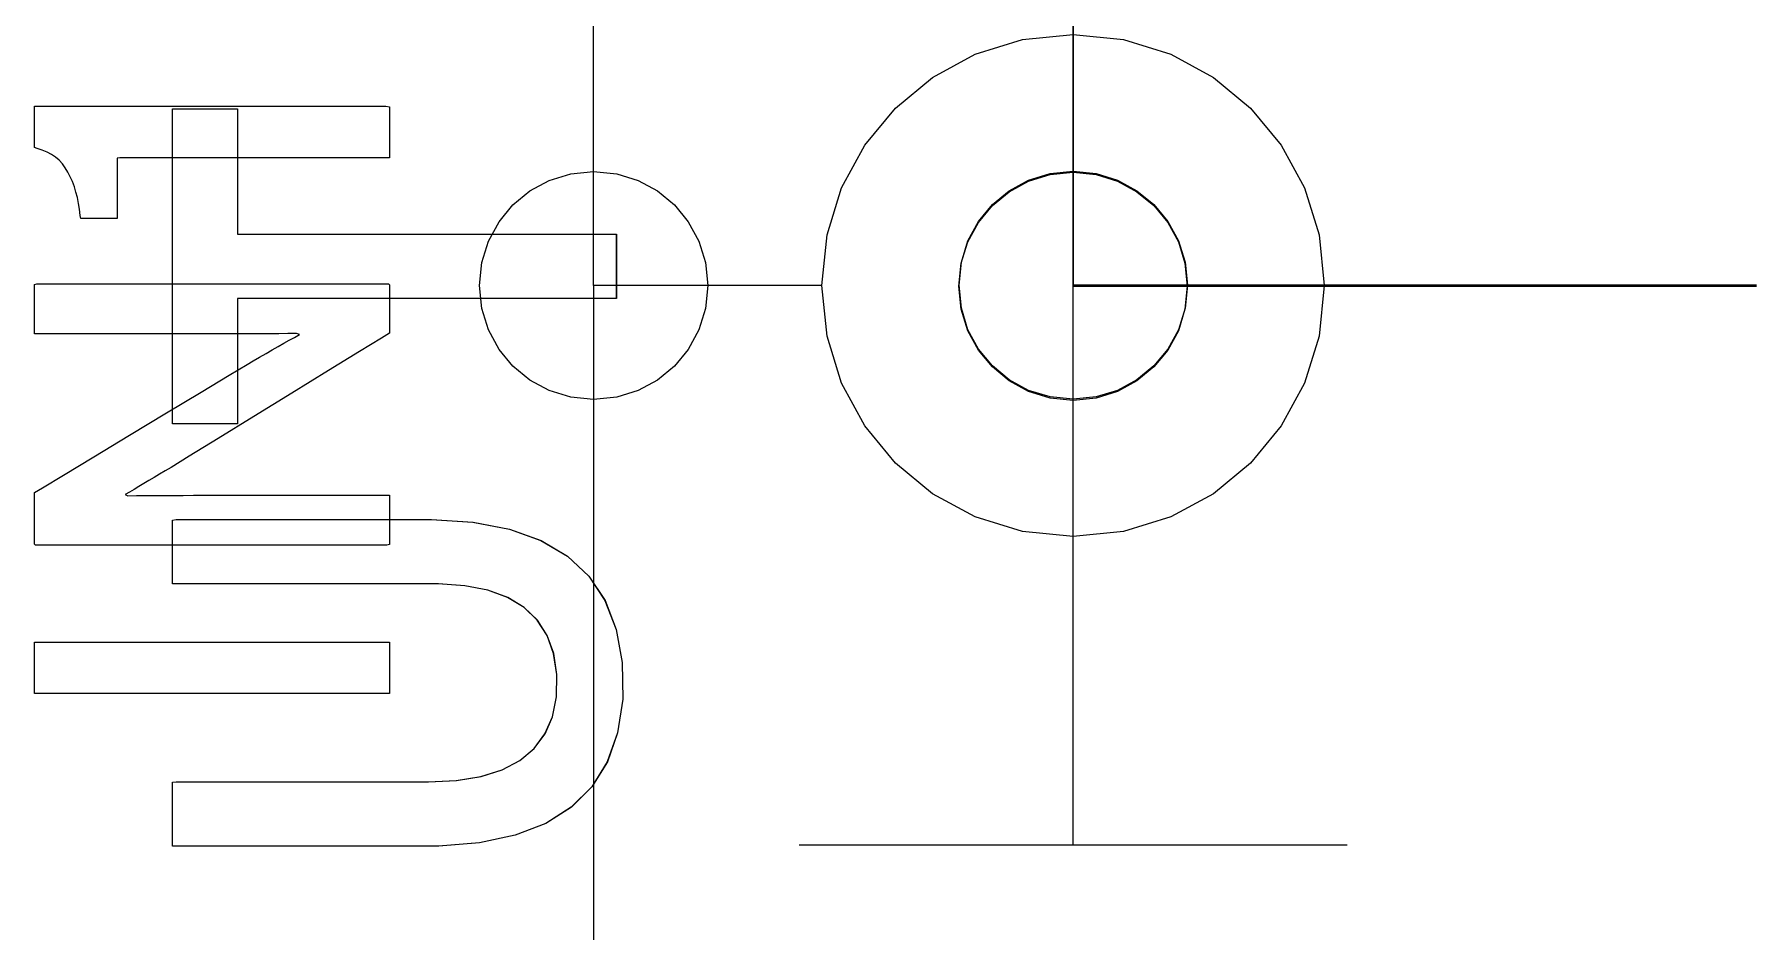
# Model space of a CAD drawing. Extents: x 1 to 47.7, y 0.2 to 35.
# Drawn here: x 36.3271 to 36.7042, y 12.3977 to 12.5943 of the extents above; entities that cross this region are included whole.
import ezdxf

# ---------------------------------------------------------------- set-up
doc = ezdxf.new("R2010")
doc.units = 0
doc.header["$MEASUREMENT"] = 0
for name, color, linetype in [('7_2___8__INDEPENDENT_INPUT', 7, 'CONTINUOUS'), ('7_3___8__OPTOISO_INDEPENDE', 7, 'CONTINUOUS'), ('7_4___24__OPTOISO_INDEPEND', 7, 'CONTINUOUS'), ('7_5___8__INDEPENDENT_INPUT', 7, 'CONTINUOUS'), ('7_6____8__INDEPENDENT_INPU', 7, 'CONTINUOUS'), ('7_7____8__OPTOISO_INDEPEND', 7, 'CONTINUOUS'), ('7_8____8__OPTOISO_INDEPEND', 7, 'CONTINUOUS')]:
    doc.layers.add(name, color=color, linetype=linetype)

msp = doc.modelspace()

# ---------------------------------------------------------------- linework, layer by layer
at = {"layer": '7_2___8__INDEPENDENT_INPUT'}
msp.add_lwpolyline([(36.55459, 12.66179), (36.55459, 12.53928), (36.70423, 12.53928)], dxfattribs=at)
at = {"layer": '7_3___8__OPTOISO_INDEPENDE'}
msp.add_lwpolyline([(36.55459, 12.66179), (36.55459, 12.53928), (36.70423, 12.53928)], dxfattribs=at)
at = {"layer": '7_4___24__OPTOISO_INDEPEND'}
for points in [[(36.49957, 12.53927), (36.44958, 12.53927), (36.4496, 12.83926)], [(36.49957, 12.23927), (36.44958, 12.23927), (36.4496, 12.53927)], [(36.60957, 12.53927), (36.70423, 12.53927)], [(36.40487, 12.4499), (36.32712, 12.4499), (36.32712, 12.46117), (36.40487, 12.46117), (36.40487, 12.4499)]]:
    msp.add_lwpolyline(points, dxfattribs=at)
for points in [[(36.55455, 12.59428), (36.56564, 12.59317), (36.57596, 12.58996), (36.58531, 12.58489), (36.59345, 12.57818), (36.60017, 12.57004), (36.60524, 12.56069), (36.60845, 12.55036), (36.60957, 12.53927), (36.60845, 12.52818), (36.60524, 12.51786), (36.60017, 12.50852), (36.59345, 12.50038), (36.58531, 12.49367), (36.57596, 12.4886), (36.56564, 12.4854), (36.55455, 12.48428), (36.54347, 12.4854), (36.53315, 12.4886), (36.52381, 12.49367), (36.51568, 12.50038), (36.50896, 12.50852), (36.50389, 12.51786), (36.50068, 12.52818), (36.49957, 12.53927), (36.50068, 12.55036), (36.50389, 12.56069), (36.50896, 12.57004), (36.51568, 12.57818), (36.52381, 12.58489), (36.53315, 12.58996), (36.54347, 12.59317)], [(36.40487, 12.5673), (36.40258, 12.5673), (36.39652, 12.5673), (36.38783, 12.5673), (36.37768, 12.5673), (36.36724, 12.5673), (36.35768, 12.5673), (36.35016, 12.5673), (36.34584, 12.5673), (36.34524, 12.56717), (36.34524, 12.5662), (36.34524, 12.56451), (36.34524, 12.56237), (36.34524, 12.56003), (36.34524, 12.55776), (36.34524, 12.55581), (36.34524, 12.55445), (36.34524, 12.55394), (36.34493, 12.55394), (36.34412, 12.55394), (36.34295, 12.55394), (36.34158, 12.55394), (36.34018, 12.55394), (36.33889, 12.55394), (36.33787, 12.55394), (36.33729, 12.55394), (36.33716, 12.55463), (36.337, 12.55599), (36.3368, 12.55729), (36.33654, 12.55855), (36.33622, 12.55976), (36.33586, 12.56093), (36.33544, 12.56205), (36.33497, 12.56312), (36.33445, 12.56414), (36.33388, 12.56509), (36.33324, 12.56595), (36.33252, 12.56672), (36.33172, 12.56741), (36.33084, 12.56801), (36.32988, 12.56853), (36.32883, 12.56896), (36.32771, 12.5693), (36.32712, 12.56954), (36.32712, 12.5702), (36.32712, 12.57135), (36.32712, 12.57281), (36.32712, 12.57441), (36.32712, 12.57596), (36.32712, 12.57729), (36.32712, 12.57822), (36.32712, 12.57857), (36.3301, 12.57857), (36.33801, 12.57857), (36.34934, 12.57857), (36.36257, 12.57857), (36.37618, 12.57857), (36.38865, 12.57857), (36.39846, 12.57857), (36.40409, 12.57857), (36.40487, 12.57846), (36.40487, 12.57764), (36.40487, 12.57622), (36.40487, 12.57441), (36.40487, 12.57244), (36.40487, 12.57052), (36.40487, 12.56888), (36.40487, 12.56773)], [(36.44958, 12.56428), (36.45462, 12.56377), (36.45932, 12.56231), (36.46356, 12.56001), (36.46726, 12.55696), (36.47031, 12.55326), (36.47262, 12.54901), (36.47407, 12.54433), (36.47458, 12.5393), (36.47407, 12.53425), (36.47262, 12.52955), (36.47031, 12.5253), (36.46726, 12.5216), (36.46356, 12.51855), (36.45932, 12.51625), (36.45462, 12.51479), (36.44958, 12.51429), (36.44455, 12.51479), (36.43985, 12.51625), (36.43561, 12.51855), (36.43191, 12.5216), (36.42886, 12.5253), (36.42655, 12.52955), (36.4251, 12.53425), (36.42459, 12.5393), (36.4251, 12.54433), (36.42655, 12.54901), (36.42886, 12.55326), (36.43191, 12.55696), (36.43561, 12.56001), (36.43985, 12.56231), (36.44455, 12.56377)], [(36.40487, 12.52888), (36.40309, 12.52778), (36.39834, 12.52486), (36.39151, 12.52065), (36.38348, 12.51571), (36.37513, 12.51057), (36.36735, 12.50578), (36.36102, 12.50189), (36.35704, 12.49943), (36.35575, 12.49865), (36.35453, 12.49792), (36.35335, 12.49721), (36.3522, 12.49653), (36.35108, 12.49587), (36.35, 12.49523), (36.34895, 12.49462), (36.34794, 12.49403), (36.34697, 12.49347), (36.3476, 12.49323), (36.34947, 12.49324), (36.35139, 12.49324), (36.35338, 12.49325), (36.35543, 12.49326), (36.35754, 12.49328), (36.35971, 12.4933), (36.36194, 12.49332), (36.36422, 12.49334), (36.36565, 12.49334), (36.36927, 12.49334), (36.37471, 12.49334), (36.38126, 12.49334), (36.38817, 12.49334), (36.39471, 12.49334), (36.40015, 12.49334), (36.40377, 12.49334), (36.40487, 12.49333), (36.40487, 12.49282), (36.40487, 12.49168), (36.40487, 12.4901), (36.40487, 12.48827), (36.40487, 12.4864), (36.40487, 12.48469), (36.40487, 12.48333), (36.40487, 12.48253), (36.40432, 12.48239), (36.39928, 12.48239), (36.39012, 12.48239), (36.37823, 12.48239), (36.36504, 12.48239), (36.35194, 12.48239), (36.34036, 12.48239), (36.3317, 12.48239), (36.32737, 12.48239), (36.32712, 12.48261), (36.32712, 12.48355), (36.32712, 12.48505), (36.32712, 12.48688), (36.32712, 12.48885), (36.32712, 12.49075), (36.32712, 12.49236), (36.32712, 12.49348), (36.32712, 12.4939), (36.32885, 12.49494), (36.33347, 12.49773), (36.34012, 12.50174), (36.34794, 12.50646), (36.35606, 12.51136), (36.36364, 12.51593), (36.36979, 12.51964), (36.37368, 12.52198), (36.375, 12.52278), (36.37644, 12.52362), (36.37783, 12.52442), (36.37918, 12.52519), (36.38047, 12.52593), (36.38171, 12.52663), (36.3829, 12.5273), (36.38405, 12.52793), (36.38514, 12.52853), (36.38452, 12.52877), (36.38259, 12.52874), (36.38061, 12.52872), (36.37857, 12.52871), (36.37648, 12.52869), (36.37434, 12.52868), (36.37214, 12.52868), (36.36988, 12.52867), (36.36758, 12.52867), (36.36615, 12.52867), (36.36255, 12.52867), (36.35713, 12.52867), (36.35062, 12.52867), (36.34374, 12.52867), (36.33723, 12.52867), (36.33181, 12.52867), (36.32821, 12.52867), (36.32712, 12.52868), (36.32712, 12.52919), (36.32712, 12.53033), (36.32712, 12.53192), (36.32712, 12.53374), (36.32712, 12.53561), (36.32712, 12.53732), (36.32712, 12.53868), (36.32712, 12.53948), (36.32767, 12.53962), (36.3327, 12.53962), (36.34187, 12.53962), (36.35376, 12.53962), (36.36695, 12.53962), (36.38004, 12.53962), (36.39163, 12.53962), (36.40029, 12.53962), (36.40462, 12.53962), (36.40487, 12.53941), (36.40487, 12.53854), (36.40487, 12.53714), (36.40487, 12.53543), (36.40487, 12.53359), (36.40487, 12.53182), (36.40487, 12.53031), (36.40487, 12.52927)]]:
    msp.add_lwpolyline(points, close=True, dxfattribs=at)
at = {"layer": '7_5___8__INDEPENDENT_INPUT'}
for points in [[(36.70424, 12.53913), (36.55457, 12.53913), (36.55457, 12.60909), (36.51333, 12.62911), (36.59583, 12.65912), (36.51333, 12.68914), (36.59583, 12.71915), (36.51333, 12.74918), (36.59583, 12.77918), (36.55457, 12.7992), (36.55457, 12.83926), (36.70424, 12.83926)], [(36.3716, 12.55051), (36.45454, 12.55051), (36.45454, 12.53642), (36.3716, 12.53642), (36.3716, 12.50895), (36.35735, 12.50895), (36.35735, 12.578), (36.3716, 12.578), (36.3716, 12.55051)], [(36.55457, 12.41671), (36.55457, 12.53913), (36.70424, 12.53913)], [(36.49457, 12.41671), (36.61458, 12.41671)]]:
    msp.add_lwpolyline(points, dxfattribs=at)
for points in [[(36.55456, 12.56412), (36.5596, 12.56361), (36.5643, 12.56215), (36.56855, 12.55984), (36.57225, 12.55679), (36.57531, 12.55309), (36.57762, 12.54884), (36.57907, 12.54415), (36.57958, 12.53911), (36.57907, 12.53407), (36.57762, 12.52938), (36.57531, 12.52513), (36.57225, 12.52144), (36.56855, 12.51839), (36.5643, 12.51608), (36.5596, 12.51463), (36.55456, 12.51412), (36.54952, 12.51463), (36.54483, 12.51608), (36.54059, 12.51839), (36.53689, 12.52144), (36.53384, 12.52513), (36.53154, 12.52938), (36.53008, 12.53407), (36.52957, 12.53911), (36.53008, 12.54415), (36.53154, 12.54884), (36.53384, 12.55309), (36.53689, 12.55679), (36.54059, 12.55984), (36.54483, 12.56215), (36.54952, 12.56361)], [(36.41402, 12.48798), (36.42314, 12.48743), (36.43115, 12.48591), (36.43804, 12.48343), (36.44383, 12.48), (36.4485, 12.4756), (36.45205, 12.47024), (36.4545, 12.46393), (36.45583, 12.45665), (36.45595, 12.44862), (36.45481, 12.44128), (36.45255, 12.43489), (36.44918, 12.42944), (36.44469, 12.42495), (36.4391, 12.42141), (36.43239, 12.41881), (36.42457, 12.41717), (36.41563, 12.41647), (36.41234, 12.41645), (36.40734, 12.41645), (36.39968, 12.41645), (36.39042, 12.41645), (36.38064, 12.41645), (36.37139, 12.41645), (36.36373, 12.41645), (36.35873, 12.41645), (36.35735, 12.41647), (36.35735, 12.4172), (36.35735, 12.41874), (36.35735, 12.42085), (36.35735, 12.42325), (36.35735, 12.42568), (36.35735, 12.42786), (36.35735, 12.42954), (36.35735, 12.43045), (36.35813, 12.43054), (36.36245, 12.43054), (36.36962, 12.43054), (36.37858, 12.43054), (36.38828, 12.43054), (36.39767, 12.43054), (36.40568, 12.43054), (36.41126, 12.43054), (36.41336, 12.43054), (36.4195, 12.43083), (36.42489, 12.43171), (36.42953, 12.43316), (36.43341, 12.4352), (36.43654, 12.43782), (36.43892, 12.44102), (36.44054, 12.44481), (36.44142, 12.44918), (36.44151, 12.45407), (36.4408, 12.45864), (36.43938, 12.46261), (36.43722, 12.46598), (36.43434, 12.46876), (36.43074, 12.47094), (36.4264, 12.47252), (36.42134, 12.4735), (36.41555, 12.47389), (36.41292, 12.47389), (36.40787, 12.47389), (36.40013, 12.47389), (36.39077, 12.47389), (36.38089, 12.47389), (36.37153, 12.47389), (36.36379, 12.47389), (36.35874, 12.47389), (36.35735, 12.47391), (36.35735, 12.47464), (36.35735, 12.47619), (36.35735, 12.47829), (36.35735, 12.48069), (36.35735, 12.48312), (36.35735, 12.4853), (36.35735, 12.48698), (36.35735, 12.48789), (36.35814, 12.48798), (36.36251, 12.48798), (36.36976, 12.48798), (36.37883, 12.48798), (36.38865, 12.48798), (36.39815, 12.48798), (36.40625, 12.48798), (36.4119, 12.48798)]]:
    msp.add_lwpolyline(points, close=True, dxfattribs=at)
at = {"layer": '7_6____8__INDEPENDENT_INPU'}
msp.add_lwpolyline([(36.55459, 12.66179), (36.55459, 12.53928), (36.70423, 12.53928)], dxfattribs=at)
at = {"layer": '7_7____8__OPTOISO_INDEPEND'}
msp.add_lwpolyline([(36.55459, 12.66179), (36.55459, 12.53928), (36.70423, 12.53928)], dxfattribs=at)
at = {"layer": '7_8____8__OPTOISO_INDEPEND'}
for points in [[(36.70423, 12.53935), (36.55459, 12.53935), (36.55459, 12.60909), (36.51335, 12.62911), (36.59585, 12.65912), (36.51335, 12.68914), (36.59585, 12.71915), (36.51335, 12.74918), (36.59585, 12.77918), (36.55459, 12.7992), (36.55459, 12.83926), (36.70423, 12.83926)], [(36.37162, 12.55051), (36.45456, 12.55051), (36.45456, 12.53642), (36.37162, 12.53642), (36.37162, 12.50895), (36.35738, 12.50895), (36.35738, 12.578), (36.37162, 12.578), (36.37162, 12.55051)], [(36.55459, 12.41671), (36.55459, 12.53935), (36.70423, 12.53935)], [(36.49459, 12.41671), (36.6146, 12.41671)]]:
    msp.add_lwpolyline(points, dxfattribs=at)
for points in [[(36.55457, 12.56435), (36.55962, 12.56384), (36.56431, 12.56238), (36.56856, 12.56007), (36.57227, 12.55702), (36.57532, 12.55332), (36.57763, 12.54907), (36.57909, 12.54437), (36.5796, 12.53933), (36.57909, 12.5343), (36.57763, 12.52961), (36.57532, 12.52536), (36.57227, 12.52166), (36.56856, 12.51861), (36.56431, 12.51631), (36.55962, 12.51486), (36.55457, 12.51435), (36.54954, 12.51486), (36.54484, 12.51631), (36.5406, 12.51861), (36.5369, 12.52166), (36.53385, 12.52536), (36.53155, 12.52961), (36.5301, 12.5343), (36.52959, 12.53933), (36.5301, 12.54437), (36.53155, 12.54907), (36.53385, 12.55332), (36.5369, 12.55702), (36.5406, 12.56007), (36.54484, 12.56238), (36.54954, 12.56384)], [(36.41405, 12.48798), (36.42317, 12.48743), (36.43118, 12.48591), (36.43807, 12.48343), (36.44385, 12.48), (36.44852, 12.4756), (36.45208, 12.47024), (36.45452, 12.46393), (36.45586, 12.45665), (36.45598, 12.44862), (36.45483, 12.44128), (36.45258, 12.43489), (36.4492, 12.42944), (36.44472, 12.42495), (36.43912, 12.42141), (36.43241, 12.41881), (36.42459, 12.41717), (36.41566, 12.41647), (36.41236, 12.41645), (36.40736, 12.41645), (36.39971, 12.41645), (36.39045, 12.41645), (36.38067, 12.41645), (36.37141, 12.41645), (36.36375, 12.41645), (36.35875, 12.41645), (36.35738, 12.41647), (36.35738, 12.4172), (36.35738, 12.41874), (36.35738, 12.42085), (36.35738, 12.42325), (36.35738, 12.42568), (36.35738, 12.42786), (36.35738, 12.42954), (36.35738, 12.43045), (36.35816, 12.43054), (36.36248, 12.43054), (36.36964, 12.43054), (36.37861, 12.43054), (36.38831, 12.43054), (36.39769, 12.43054), (36.40571, 12.43054), (36.41129, 12.43054), (36.41338, 12.43054), (36.41953, 12.43083), (36.42492, 12.43171), (36.42955, 12.43316), (36.43344, 12.4352), (36.43657, 12.43782), (36.43895, 12.44102), (36.44057, 12.44481), (36.44145, 12.44918), (36.44153, 12.45407), (36.44083, 12.45864), (36.4394, 12.46261), (36.43725, 12.46598), (36.43437, 12.46876), (36.43076, 12.47094), (36.42643, 12.47252), (36.42137, 12.4735), (36.41558, 12.47389), (36.41295, 12.47389), (36.40789, 12.47389), (36.40015, 12.47389), (36.3908, 12.47389), (36.38091, 12.47389), (36.37156, 12.47389), (36.36382, 12.47389), (36.35877, 12.47389), (36.35738, 12.47391), (36.35738, 12.47464), (36.35738, 12.47619), (36.35738, 12.47829), (36.35738, 12.48069), (36.35738, 12.48312), (36.35738, 12.4853), (36.35738, 12.48698), (36.35738, 12.48789), (36.35817, 12.48798), (36.36254, 12.48798), (36.36979, 12.48798), (36.37886, 12.48798), (36.38868, 12.48798), (36.39817, 12.48798), (36.40628, 12.48798), (36.41193, 12.48798)]]:
    msp.add_lwpolyline(points, close=True, dxfattribs=at)

doc.saveas('drawing.dxf')
